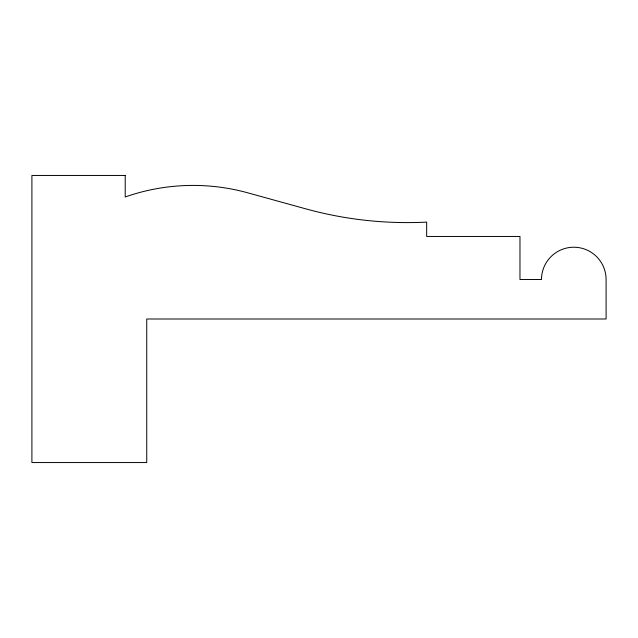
<?xml version="1.0" encoding="UTF-8"?>
<svg xmlns="http://www.w3.org/2000/svg" width="638" height="638" viewBox="0 0 638 638"><rect width="100%" height="100%" fill="white"/><g stroke="black" fill="none" stroke-linecap="round" stroke-linejoin="round"><path stroke-width="0.96" d="M125.207 175.45L31.9 175.45L31.9 462.55L146.74 462.55L146.74 319L606.1 319L606.1 279.524A32.299 32.299 0 0 0 573.801 247.225A32.299 32.299 0 0 0 541.502 279.524L519.97 279.524L519.97 236.459L426.662 236.459L426.662 222.104A381.875 381.875 0 0 1 305.626 208.809L247.735 192.82A205.109 205.109 0 0 0 125.207 196.982L125.207 175.45"/></g></svg>
